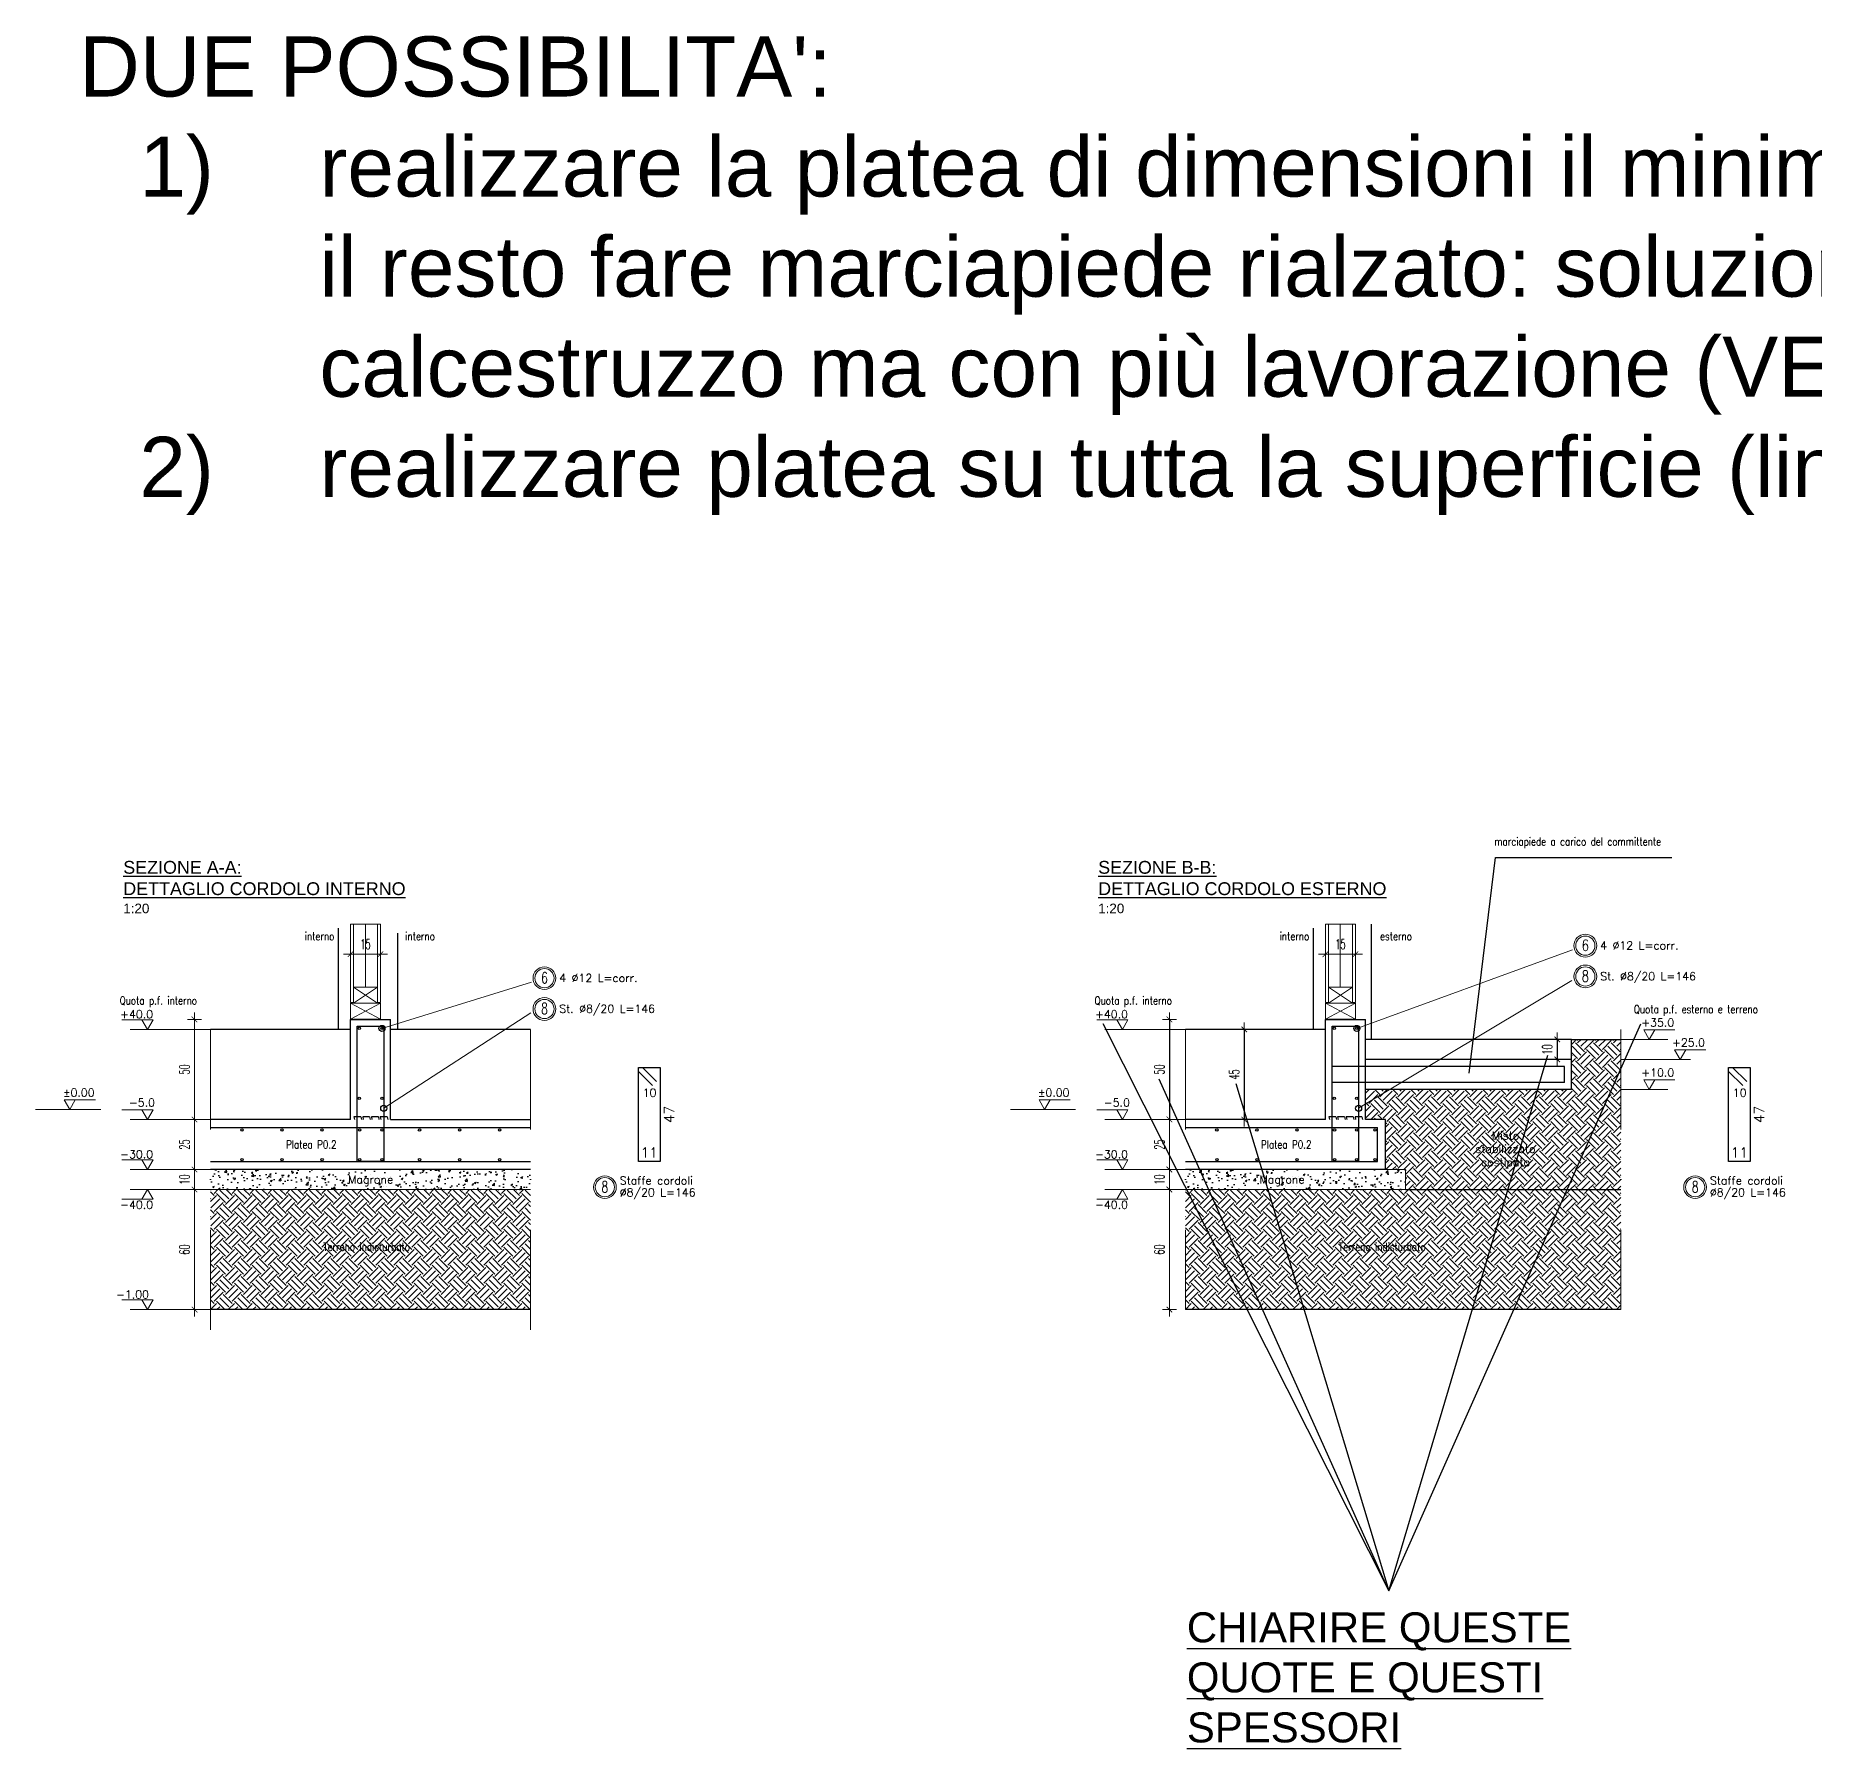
# Model space of a CAD drawing. Header units: metres. Extents: x 1942 to 4061, y -54 to 2640.
# Drawn here: x 2477 to 3366, y -54 to 802 of the extents above; entities that cross this region are included whole.
import ezdxf
from ezdxf.enums import TextEntityAlignment as Align

# ---------------------------------------------------------------- set-up
doc = ezdxf.new("R2010")
doc.units = ezdxf.units.M
doc.header["$LTSCALE"] = 10
doc.header["$PDMODE"] = 35
doc.header["$PDSIZE"] = 0.1
for name, pattern in [('AUSGEZOGEN', [0]), ('CONTINUA', [0]), ('DASHDOT', [1, 0.5, -0.25, 0, -0.25])]:
    doc.linetypes.add(name, pattern=pattern)
for name, color, linetype in [('15-', 6, 'Continuous'), ('15-SI', 4, 'Continuous'), ('Architettonici', 250, 'Continuous'), ('Armatura long', 96, 'Continuous'), ('Ferri desc', 2, 'Continuous'), ('M', 2, 'Continuous'), ('Magrone', 7, 'Continuous'), ('Muri_dettagli', 141, 'Continuous'), ('RISC-A', 1, 'CONTINUA'), ('SEMATEXT', 7, 'Continuous'), ('Testi', 3, 'Continuous')]:
    doc.layers.add(name, color=color, linetype=linetype)
for name, color, linetype, lineweight in [('Architettonico', 250, 'Continuous', 18), ('Descrizioni', 52, 'AUSGEZOGEN', 18), ('dünn', 5, 'Continuous', 18), ('EW_PIANTE_architettonici', 252, 'Continuous', 13), ('QUOTE', 6, 'AUSGEZOGEN', 18)]:
    doc.layers.add(name, color=color, linetype=linetype, lineweight=lineweight)
doc.layers.add('NOPLOT', color=7, linetype='Continuous', plot=False)
doc.styles.add('100H50', font='romans.shx', dxfattribs={"width": 0.6})
doc.styles.add('Arial', font='arial.ttf')
doc.styles.get("Standard").update_dxf_attribs({"font": 'romans.shx'})
doc.linetypes.add('ISOLAMENTO', pattern='A,0.0001,-0.1,[134,ltypeshp.shx,S=0.1,R=0,X=-0.1,Y=0],-0.2,[134,ltypeshp.shx,S=0.1,R=180,X=0.1,Y=0],-0.1', length=0.4001)
doc.dimstyles.new('1-20', dxfattribs={"dimscale": 0, "dimtxt": 5, "dimasz": 0.4, "dimexe": 0.2, "dimexo": 1, "dimgap": 2.5, "dimtad": 1, "dimdec": 0, "dimzin": 0, "dimdsep": 46, "dimtxsty": '100H50', "dimblk": 'quota1', "dimcen": 0, "dimse1": 1, "dimse2": 1, "dimclrd": 256, "dimclre": 256, "dimclrt": 256, "dimadec": 0, "dimazin": 0, "dimtfac": 1, "dimtdec": 0, "dimtix": 1, "dimtmove": 2, "dimatfit": 3, "dimldrblk": 'Q', "dimfxl": 1, "dimtolj": 1, "dimtzin": 0, "dimlwd": -1, "dimarcsym": 0})
doc.dimstyles.new('Leader 1-50', dxfattribs={"dimscale": 60, "dimtxt": 0.15, "dimasz": 0.1, "dimexe": 0.1, "dimexo": 0.55, "dimgap": 0.1, "dimtad": 1, "dimdec": 0, "dimzin": 0, "dimdsep": 46, "dimtxsty": 'Standard', "dimblk": 'F', "dimcen": 0.09, "dimse1": 1, "dimse2": 1, "dimclrd": 256, "dimclre": 256, "dimclrt": 256, "dimadec": 0, "dimazin": 0, "dimtfac": 1, "dimtdec": 0, "dimtofl": 0, "dimtmove": 2, "dimatfit": 3, "dimldrblk": 'SMALL', "dimfxl": 1, "dimtolj": 1, "dimtzin": 0, "dimlwd": -1, "dimarcsym": 0})
doc.dimstyles.new('QUOTA_STAFFE_ESTRATTE 1-20', dxfattribs={"dimtxt": 5, "dimasz": 6.25, "dimexe": 1, "dimexo": 1, "dimgap": 2, "dimtad": 1, "dimdec": 0, "dimdsep": 46, "dimtxsty": 'Standard', "dimblk": 'CONCRETE_ARROW', "dimcen": 1, "dimse1": 1, "dimse2": 1, "dimsd1": 1, "dimsd2": 1, "dimclrd": 256, "dimclre": 256, "dimclrt": 2, "dimadec": 0, "dimazin": 0, "dimtm": 1, "dimtfac": 1, "dimtdec": 0, "dimtix": 1, "dimtofl": 0, "dimtmove": 0, "dimatfit": 3, "dimldrblk": 'CONCRETE_ARROW', "dimfxl": 1, "dimtolj": 1, "dimarcsym": 0})
pattern_1 = [(45, (-118548.664, 91723.601), (9e-16, 8.98025612), [6.35, -6.35]), (45, (-118550.348, 91725.285), (9e-16, 8.98025612), [6.35, -6.35]), (45, (-118552.0315, 91726.969), (9e-16, 8.98025612), [6.35, -6.35]), (135, (-118552.0315, 91728.0914), (-8.98025612, 9e-16), [6.35, -6.35]), (135, (-118550.348, 91729.775), (-8.98025612, 9e-16), [6.35, -6.35]), (135, (-118548.664, 91731.459), (-8.98025612, 9e-16), [6.35, -6.35])]

# ---------------------------------------------------------------- blocks, each defined once
blk = doc.blocks.new('quota1')
at = {"layer": 'QUOTE'}
for p, q in [((8.8, 0), (-8.8, 0)), ((0, -8.8), (0, 8.8))]:
    blk.add_line(p, q, dxfattribs=at)
at = {"layer": 'QUOTE', "const_width": 1}
blk.add_lwpolyline([(-3.5, -3.5), (3.5, 3.5)], dxfattribs=at)
blk = doc.blocks.new('*D51')
at = {"layer": 'Defpoints', "color": 0, "transparency": 16777216}
for p in [(2612.86, 260.7, -77067.68), (2556, 235.7), (2565.49, 235.7, -77067.68)]:
    blk.add_point(p, dxfattribs=at)
at = {"layer": 'QUOTE', "transparency": 16777216}
blk.add_line((2556, 260.3), (2556, 236.1), dxfattribs=at)
at = {"layer": 'QUOTE', "transparency": 16777216, "xscale": 0.4, "yscale": 0.4, "zscale": 0.4}
for p, rotation in [((2556, 260.7), 90), ((2556, 235.7), 270)]:
    blk.add_blockref('quota1', p, dxfattribs=dict(at, rotation=rotation))
at = {"layer": 'QUOTE', "transparency": 16777216, "insert": (2551, 248.2), "char_height": 5, "attachment_point": 5, "rotation": 90, "style": '100H50'}
blk.add_mtext('\\A1;25', dxfattribs=at)
blk = doc.blocks.new('Q')
at = {"layer": '15-'}
for p, q in [((-4.4, 0), (4.4, 0)), ((0, 4.4), (0, -4.4))]:
    blk.add_line(p, q, dxfattribs=at)
at = {"layer": '15-SI'}
blk.add_line((-3.7, -3.7), (3.7, 3.7), dxfattribs=at)
blk = doc.blocks.new('*D64')
at = {"layer": 'Defpoints', "color": 0, "transparency": 16777216}
for p in [(2563.96, 235.7), (2556, 225.7), (2563.96, 225.7)]:
    blk.add_point(p, dxfattribs=at)
at = {"layer": 'QUOTE', "transparency": 16777216}
blk.add_line((2556, 235.3), (2556, 226.1), dxfattribs=at)
at = {"layer": 'QUOTE', "transparency": 16777216, "xscale": 0.4, "yscale": 0.4, "zscale": 0.4}
for p, rotation in [((2556, 235.7), 90), ((2556, 225.7), 270)]:
    blk.add_blockref('quota1', p, dxfattribs=dict(at, rotation=rotation))
at = {"layer": 'QUOTE', "transparency": 16777216, "insert": (2551, 230.7), "char_height": 5, "attachment_point": 5, "rotation": 90, "style": '100H50'}
blk.add_mtext('\\A1;10', dxfattribs=at)
blk = doc.blocks.new('*D52')
at = {"layer": 'Defpoints', "color": 0, "transparency": 16777216}
for p in [(2640.01, 310.7), (2556, 260.7), (2560.16, 260.7)]:
    blk.add_point(p, dxfattribs=at)
at = {"layer": 'QUOTE', "transparency": 16777216}
blk.add_line((2556, 310.3), (2556, 261.1), dxfattribs=at)
at = {"layer": 'QUOTE', "transparency": 16777216, "xscale": 0.4, "yscale": 0.4, "zscale": 0.4}
for p, rotation in [((2556, 310.7), 90), ((2556, 260.7), 270)]:
    blk.add_blockref('quota1', p, dxfattribs=dict(at, rotation=rotation))
at = {"layer": 'QUOTE', "transparency": 16777216, "insert": (2551, 285.7), "char_height": 5, "attachment_point": 5, "rotation": 90, "style": '100H50'}
blk.add_mtext('\\A1;50', dxfattribs=at)
blk = doc.blocks.new('*D53')
at = {"layer": 'Defpoints', "color": 0, "transparency": 16777216}
for p in [(2563.96, 225.7), (2556, 165.7), (2563.96, 165.7)]:
    blk.add_point(p, dxfattribs=at)
at = {"layer": 'QUOTE', "transparency": 16777216}
blk.add_line((2556, 225.3), (2556, 166.1), dxfattribs=at)
at = {"layer": 'QUOTE', "transparency": 16777216, "xscale": 0.4, "yscale": 0.4, "zscale": 0.4}
for p, rotation in [((2556, 225.7), 90), ((2556, 165.7), 270)]:
    blk.add_blockref('quota1', p, dxfattribs=dict(at, rotation=rotation))
at = {"layer": 'QUOTE', "transparency": 16777216, "insert": (2551, 195.7), "char_height": 5, "attachment_point": 5, "rotation": 90, "style": '100H50'}
blk.add_mtext('\\A1;60', dxfattribs=at)
blk = doc.blocks.new('Descrizioneferro1')
at = {"layer": 'Descrizioni', "color": 8, "linetype": 'ByBlock', "lineweight": -2, "transparency": 16777216}
blk.add_circle((0, 0), 14.2, dxfattribs=at)
at = {"layer": 'Descrizioni', "color": 3, "linetype": 'ByBlock', "lineweight": -2, "transparency": 16777216}
blk.add_circle((0, 0), 12, dxfattribs=at)
at = {"color": 3, "linetype": 'ByBlock', "lineweight": -2, "transparency": 16777216, "width": 0.7}
blk.add_attdef('888', text='', height=14, dxfattribs=at).set_placement((0, -6.5), align=Align.CENTER)
blk = doc.blocks.new('_Small')
at = {"color": 0, "linetype": 'ByBlock', "lineweight": -2}
blk.add_circle((0, 0), 0.25, dxfattribs=at)
blk = doc.blocks.new('F')
blk.add_hatch(color=256).paths.add_polyline_path([(-8.64, 1.44), (-8.64, -1.44), (0, 0)])
for p, q in [((0, 12), (0, -12)), ((-8.64, 1.44), (0, 0)), ((-8.64, 1.44), (-8.64, -1.44)), ((0, 0), (-8.64, -1.44))]:
    blk.add_line(p, q)
blk = doc.blocks.new('*D54')
at = {"layer": 'Defpoints', "color": 0, "transparency": 16777216}
for p in [(2777.85, 239.7), (2788.65, 239.7), (2788.65, 239.7)]:
    blk.add_point(p, dxfattribs=at)
at = {"layer": 'M', "color": 2, "transparency": 16777216, "insert": (2783.25, 244.2), "char_height": 5, "attachment_point": 5}
blk.add_mtext('\\A1;11', dxfattribs=at)
blk = doc.blocks.new('CONCRETE_ARROW')
at = {"color": 0, "linetype": 'ByBlock'}
for p, q in [((-1, 0), (0, 0)), ((0, 1), (0, -1))]:
    blk.add_line(p, q, dxfattribs=at)
at = {"color": 0, "linetype": 'ByBlock', "const_width": 0.15}
blk.add_lwpolyline([(1, 1), (-1, -1)], dxfattribs=at)
blk = doc.blocks.new('*D55')
at = {"layer": 'Defpoints', "color": 0, "transparency": 16777216}
for p in [(2788.65, 286.7), (2788.65, 286.7), (2788.65, 239.7)]:
    blk.add_point(p, dxfattribs=at)
at = {"layer": 'M', "color": 2, "transparency": 16777216, "insert": (2793.15, 263.2), "char_height": 5, "attachment_point": 5, "rotation": 90}
blk.add_mtext('\\A1;47', dxfattribs=at)
blk = doc.blocks.new('*D56')
at = {"layer": 'Defpoints', "color": 0, "transparency": 16777216}
for p in [(2633.96, 350.25), (2648.96, 349.37), (2648.96, 343.31)]:
    blk.add_point(p, dxfattribs=at)
at = {"layer": 'QUOTE', "transparency": 16777216}
blk.add_line((2634.36, 343.31), (2648.56, 343.31), dxfattribs=at)
at = {"layer": 'QUOTE', "transparency": 16777216, "xscale": 0.4, "yscale": 0.4, "zscale": 0.4, "rotation": 180}
blk.add_blockref('quota1', (2633.96, 343.31), dxfattribs=at)
at = {"layer": 'QUOTE', "transparency": 16777216, "xscale": 0.4, "yscale": 0.4, "zscale": 0.4}
blk.add_blockref('quota1', (2648.96, 343.31), dxfattribs=at)
at = {"layer": 'QUOTE', "transparency": 16777216, "insert": (2641.46, 348.31), "char_height": 5, "attachment_point": 5, "style": '100H50'}
blk.add_mtext('\\A1;15', dxfattribs=at)
blk = doc.blocks.new('*D57')
at = {"layer": 'Defpoints', "color": 0, "transparency": 16777216}
for p in [(3100.05, 260.7, -77067.68), (3043.18, 235.7), (3052.67, 235.7, -77067.68)]:
    blk.add_point(p, dxfattribs=at)
at = {"layer": 'QUOTE', "transparency": 16777216}
blk.add_line((3043.18, 260.3), (3043.18, 236.1), dxfattribs=at)
at = {"layer": 'QUOTE', "transparency": 16777216, "xscale": 0.4, "yscale": 0.4, "zscale": 0.4}
for p, rotation in [((3043.18, 260.7), 90), ((3043.18, 235.7), 270)]:
    blk.add_blockref('quota1', p, dxfattribs=dict(at, rotation=rotation))
at = {"layer": 'QUOTE', "transparency": 16777216, "insert": (3038.18, 248.2), "char_height": 5, "attachment_point": 5, "rotation": 90, "style": '100H50'}
blk.add_mtext('\\A1;25', dxfattribs=at)
blk = doc.blocks.new('*D65')
at = {"layer": 'Defpoints', "color": 0, "transparency": 16777216}
for p in [(3051.15, 235.7), (3043.18, 225.7), (3051.15, 225.7)]:
    blk.add_point(p, dxfattribs=at)
at = {"layer": 'QUOTE', "transparency": 16777216}
blk.add_line((3043.18, 235.3), (3043.18, 226.1), dxfattribs=at)
at = {"layer": 'QUOTE', "transparency": 16777216, "xscale": 0.4, "yscale": 0.4, "zscale": 0.4}
for p, rotation in [((3043.18, 235.7), 90), ((3043.18, 225.7), 270)]:
    blk.add_blockref('quota1', p, dxfattribs=dict(at, rotation=rotation))
at = {"layer": 'QUOTE', "transparency": 16777216, "insert": (3038.18, 230.7), "char_height": 5, "attachment_point": 5, "rotation": 90, "style": '100H50'}
blk.add_mtext('\\A1;10', dxfattribs=at)
blk = doc.blocks.new('*D58')
at = {"layer": 'Defpoints', "color": 0, "transparency": 16777216}
for p in [(3127.2, 310.7), (3043.18, 260.7), (3047.35, 260.7)]:
    blk.add_point(p, dxfattribs=at)
at = {"layer": 'RISC-A', "color": 1, "transparency": 16777216}
blk.add_line((3043.18, 310.3), (3043.18, 261.1), dxfattribs=at)
at = {"layer": 'RISC-A', "color": 1, "transparency": 16777216, "xscale": 0.4, "yscale": 0.4, "zscale": 0.4}
for p, rotation in [((3043.18, 310.7), 90), ((3043.18, 260.7), 270)]:
    blk.add_blockref('quota1', p, dxfattribs=dict(at, rotation=rotation))
at = {"layer": 'RISC-A', "color": 1, "transparency": 16777216, "insert": (3038.18, 285.7), "char_height": 5, "attachment_point": 5, "rotation": 90, "style": '100H50'}
blk.add_mtext('\\A1;50', dxfattribs=at)
blk = doc.blocks.new('*D59')
at = {"layer": 'Defpoints', "color": 0, "transparency": 16777216}
for p in [(3051.15, 225.7), (3043.18, 165.7), (3051.15, 165.7)]:
    blk.add_point(p, dxfattribs=at)
at = {"layer": 'QUOTE', "transparency": 16777216}
blk.add_line((3043.18, 225.3), (3043.18, 166.1), dxfattribs=at)
at = {"layer": 'QUOTE', "transparency": 16777216, "xscale": 0.4, "yscale": 0.4, "zscale": 0.4}
for p, rotation in [((3043.18, 225.7), 90), ((3043.18, 165.7), 270)]:
    blk.add_blockref('quota1', p, dxfattribs=dict(at, rotation=rotation))
at = {"layer": 'QUOTE', "transparency": 16777216, "insert": (3038.18, 195.7), "char_height": 5, "attachment_point": 5, "rotation": 90, "style": '100H50'}
blk.add_mtext('\\A1;60', dxfattribs=at)
blk = doc.blocks.new('*D60')
at = {"layer": 'Defpoints', "color": 0, "transparency": 16777216}
for p in [(3322.66, 239.7), (3333.46, 239.7), (3333.46, 239.7)]:
    blk.add_point(p, dxfattribs=at)
at = {"layer": 'M', "color": 2, "transparency": 16777216, "insert": (3328.06, 244.2), "char_height": 5, "attachment_point": 5}
blk.add_mtext('\\A1;11', dxfattribs=at)
blk = doc.blocks.new('*D61')
at = {"layer": 'Defpoints', "color": 0, "transparency": 16777216}
for p in [(3333.46, 286.7), (3333.46, 286.7), (3333.46, 239.7)]:
    blk.add_point(p, dxfattribs=at)
at = {"layer": 'M', "color": 2, "transparency": 16777216, "insert": (3337.96, 263.2), "char_height": 5, "attachment_point": 5, "rotation": 90}
blk.add_mtext('\\A1;47', dxfattribs=at)
blk = doc.blocks.new('*D62')
at = {"layer": 'Defpoints', "color": 0, "transparency": 16777216}
for p in [(3121.15, 350.25), (3136.15, 349.37), (3136.15, 343.31)]:
    blk.add_point(p, dxfattribs=at)
at = {"layer": 'QUOTE', "transparency": 16777216}
blk.add_line((3121.55, 343.31), (3135.75, 343.31), dxfattribs=at)
at = {"layer": 'QUOTE', "transparency": 16777216, "xscale": 0.4, "yscale": 0.4, "zscale": 0.4, "rotation": 180}
blk.add_blockref('quota1', (3121.15, 343.31), dxfattribs=at)
at = {"layer": 'QUOTE', "transparency": 16777216, "xscale": 0.4, "yscale": 0.4, "zscale": 0.4}
blk.add_blockref('quota1', (3136.15, 343.31), dxfattribs=at)
at = {"layer": 'QUOTE', "transparency": 16777216, "insert": (3128.65, 348.31), "char_height": 5, "attachment_point": 5, "style": '100H50'}
blk.add_mtext('\\A1;15', dxfattribs=at)
blk = doc.blocks.new('*D49')
at = {"layer": 'Defpoints', "color": 0, "transparency": 16777216}
for p in [(3103.03, 305.7), (3080.57, 260.7), (3084.74, 260.7)]:
    blk.add_point(p, dxfattribs=at)
at = {"layer": 'RISC-A', "color": 1, "transparency": 16777216}
blk.add_line((3080.57, 305.3), (3080.57, 261.1), dxfattribs=at)
at = {"layer": 'RISC-A', "color": 1, "transparency": 16777216, "xscale": 0.4, "yscale": 0.4, "zscale": 0.4}
for p, rotation in [((3080.57, 305.7), 90), ((3080.57, 260.7), 270)]:
    blk.add_blockref('quota1', p, dxfattribs=dict(at, rotation=rotation))
at = {"layer": 'RISC-A', "color": 1, "transparency": 16777216, "insert": (3075.57, 283.2), "char_height": 5, "attachment_point": 5, "rotation": 90, "style": '100H50'}
blk.add_mtext('\\A1;45', dxfattribs=at)
blk = doc.blocks.new('*D50')
at = {"layer": 'Defpoints', "color": 0, "transparency": 16777216}
for p in [(3244.15, 300.7), (3237.01, 290.7), (3244.15, 290.7)]:
    blk.add_point(p, dxfattribs=at)
at = {"layer": 'RISC-A', "color": 1, "transparency": 16777216}
blk.add_line((3237.01, 300.3), (3237.01, 291.1), dxfattribs=at)
at = {"layer": 'RISC-A', "color": 1, "transparency": 16777216, "xscale": 0.4, "yscale": 0.4, "zscale": 0.4}
for p, rotation in [((3237.01, 300.7), 90), ((3237.01, 290.7), 270)]:
    blk.add_blockref('quota1', p, dxfattribs=dict(at, rotation=rotation))
at = {"layer": 'RISC-A', "color": 1, "transparency": 16777216, "insert": (3232.01, 295.7), "char_height": 5, "attachment_point": 5, "rotation": 90, "style": '100H50'}
blk.add_mtext('\\A1;10', dxfattribs=at)

msp = doc.modelspace()

# ---------------------------------------------------------------- hatches: boundary and pattern name
at = {"layer": 'Architettonico', "transparency": 33554687}
h = msp.add_hatch(dxfattribs=at)
h.set_pattern_fill('EARTH', color=256, angle=45, style=0)
h.set_pattern_definition(pattern_1)
h.paths.add_polyline_path([(3268.78, 300.7), (3244.15, 300.7), (3244.15, 290.7), (3244.15, 275.7), (3141.15, 275.7), (3141.15, 260.7), (3151.15, 260.7), (3151.15, 235.7), (3161.15, 235.7), (3161.15, 225.7), (3268.78, 225.7)])
h = msp.add_hatch(dxfattribs=at)
h.set_pattern_fill('EARTH', color=256, angle=45, style=0)
h.set_pattern_definition([(45, (-119035.848, 91723.601), (9e-16, 8.98025612), [6.35, -6.35]), (45, (-119037.532, 91725.285), (9e-16, 8.98025612), [6.35, -6.35]), (45, (-119039.2156, 91726.969), (9e-16, 8.98025612), [6.35, -6.35]), (135, (-119039.2156, 91728.0914), (-8.98025612, 9e-16), [6.35, -6.35]), (135, (-119037.532, 91729.775), (-8.98025612, 9e-16), [6.35, -6.35]), (135, (-119035.848, 91731.459), (-8.98025612, 9e-16), [6.35, -6.35])])
h.paths.add_polyline_path([(2723.96, 225.7), (2673.96, 225.7), (2563.96, 225.7), (2563.96, 165.7), (2723.96, 165.7)])
h = msp.add_hatch(dxfattribs=at)
h.set_pattern_fill('EARTH', color=256, angle=45, style=0)
h.set_pattern_definition(pattern_1)
h.paths.add_polyline_path([(3268.78, 225.7), (3161.15, 225.7), (3051.15, 225.7), (3051.15, 165.7), (3268.78, 165.7)])
at = {"layer": 'Magrone', "transparency": 33554687}
h = msp.add_hatch(dxfattribs=at)
h.set_pattern_fill('AR-CONC', color=256, scale=0.05, style=0)
h.set_pattern_definition([(50, (-31170.234, 32510.847), (9.1092334, -0.7969543), [0.9525, -10.4775]), (355, (-31170.234, 32510.847), (-1.7621413, 9.5528321), [0.762, -8.382]), (100.451, (-31169.475, 32510.78), (7.3471251, 8.7558344), [0.8095, -8.9045]), (46.1842, (-31170.234, 32513.387), (13.553952, -2.1021164), [1.42875, -15.71625]), (96.6356, (-31169.104, 32513.211), (11.8702117, 12.3712778), [1.21425, -13.35675]), (351.184, (-31170.234, 32513.387), (11.8702303, 12.371256), [1.143, -12.573]), (21, (-31168.964, 32512.752), (7.580744, -5.1132759), [0.9525, -10.4775]), (326, (-31168.964, 32512.752), (3.0901014, 9.2093983), [0.762, -8.382]), (71.4514, (-31168.332, 32512.3255), (10.6708245, 4.0961429), [0.8095, -8.9045]), (37.5, (-31170.234, 32510.8467), (0.15443016, 4.22775194), [0, -8.2804, 0, -8.509, 0, -8.41375]), (7.5, (-31170.234, 32510.8467), (3.34098313, 5.00902874), [0, -4.8514, 0, -8.0899, 0, -3.20675]), (327.5, (-31173.066, 32510.8467), (6.77952976, -0.2864372), [0, -3.175, 0, -9.906, 0, -13.1445]), (317.5, (-31174.336, 32510.8467), (7.4064591, 1.27132455), [0, -4.1275, 0, -6.5786, 0, -9.3345])])
h.paths.add_polyline_path([(2723.96, 225.7), (2723.96, 235.7), (2662.86, 235.7), (2563.96, 235.7), (2563.96, 225.7)])
h = msp.add_hatch(dxfattribs=at)
h.set_pattern_fill('AR-CONC', color=256, scale=0.05, style=0)
h.set_pattern_definition([(50, (-30683.05, 32510.847), (9.1092334, -0.7969543), [0.9525, -10.4775]), (355, (-30683.05, 32510.847), (-1.7621413, 9.5528321), [0.762, -8.382]), (100.451, (-30682.291, 32510.78), (7.3471251, 8.7558344), [0.8095, -8.9045]), (46.1842, (-30683.05, 32513.387), (13.553952, -2.1021164), [1.42875, -15.71625]), (96.6356, (-30681.92, 32513.211), (11.8702117, 12.3712778), [1.21425, -13.35675]), (351.184, (-30683.05, 32513.387), (11.8702303, 12.371256), [1.143, -12.573]), (21, (-30681.78, 32512.752), (7.580744, -5.1132759), [0.9525, -10.4775]), (326, (-30681.78, 32512.752), (3.0901014, 9.2093983), [0.762, -8.382]), (71.4514, (-30681.148, 32512.3255), (10.6708245, 4.0961429), [0.8095, -8.9045]), (37.5, (-30683.05, 32510.8467), (0.15443016, 4.22775194), [0, -8.2804, 0, -8.509, 0, -8.41375]), (7.5, (-30683.05, 32510.8467), (3.34098313, 5.00902874), [0, -4.8514, 0, -8.0899, 0, -3.20675]), (327.5, (-30685.882, 32510.8467), (6.77952976, -0.2864372), [0, -3.175, 0, -9.906, 0, -13.1445]), (317.5, (-30687.152, 32510.8467), (7.4064591, 1.27132455), [0, -4.1275, 0, -6.5786, 0, -9.3345])])
h.paths.add_polyline_path([(3161.15, 225.7), (3161.15, 235.7), (3051.15, 235.7), (3051.15, 225.7)])

# ---------------------------------------------------------------- linework, layer by layer
at = {"ltscale": 2, "transparency": 33554687}
msp.add_line((3161.15, 225.7), (3268.78, 225.7), dxfattribs=at)
at = {"layer": 'Architettonici', "lineweight": -3, "ltscale": 10, "transparency": 33554687}
for p, q in [((2627.81, 356.23), (2627.81, 305.7)), ((3115, 356.23), (3115, 305.7)), ((3144.15, 300.7), (3144.15, 358.25)), ((2657.66, 305.7), (2657.66, 353.83)), ((2633.96, 305.7), (2563.96, 305.7)), ((2723.96, 305.7), (2653.96, 305.7)), ((3121.15, 305.7), (3051.15, 305.7)), ((3244.15, 300.7), (3141.15, 300.7)), ((3244.15, 290.7), (3244.15, 300.7)), ((3244.15, 300.7), (3268.78, 300.7))]:
    msp.add_line(p, q, dxfattribs=at)
at = {"layer": 'Armatura long', "linetype": 'Continuous', "transparency": 33554687}
for p, q in [((2784.92, 277.63), (2777.85, 284.7)), ((2779.85, 286.7), (2786.92, 279.63)), ((3329.73, 277.63), (3322.66, 284.7)), ((3324.66, 286.7), (3331.73, 279.63))]:
    msp.add_line(p, q, dxfattribs=at)
at = {"layer": 'Armatura long', "transparency": 33554687}
for p, q in [((3240.65, 287.2), (3124.55, 287.2)), ((3240.65, 279.2), (3240.65, 287.2)), ((3240.65, 279.2), (3124.55, 279.2)), ((2563.96, 256.7), (2723.96, 256.7)), ((3051.15, 256.7), (3147.15, 256.7)), ((3147.15, 239.7), (3147.15, 256.7)), ((2563.96, 239.7), (2723.96, 239.7)), ((3051.15, 239.7), (3147.15, 239.7))]:
    msp.add_line(p, q, dxfattribs=at)
for points in [[(2650.56, 307.3), (2650.56, 239.7), (2637.36, 239.7), (2637.36, 307.3), (2650.56, 307.3)], [(3137.75, 307.3), (3137.75, 239.7), (3124.55, 239.7), (3124.55, 307.3), (3137.75, 307.3)], [(2788.65, 286.7), (2788.65, 239.7), (2777.85, 239.7), (2777.85, 286.7), (2788.65, 286.7)], [(3333.46, 286.7), (3333.46, 239.7), (3322.66, 239.7), (3322.66, 286.7), (3333.46, 286.7)]]:
    msp.add_lwpolyline(points, close=True, dxfattribs=at)
for centre in [(2638.35, 306.21, 77067.68), (2649.65, 306.21, 77067.68), (3125.54, 306.21, 77067.68), (3136.83, 306.21, 77067.68), (2638.35, 271.33, 77067.68), (2649.65, 271.33, 77067.68), (3125.54, 271.33, 77067.68), (3136.83, 271.33, 77067.68), (2579.7, 255.5), (2599.7, 255.5), (2619.7, 255.5), (2638.5, 255.5), (2649.65, 255.5), (2668.45, 255.5), (2688.45, 255.5), (2708.45, 255.5), (3066.89, 255.5), (3086.89, 255.5), (3106.89, 255.5), (3125.69, 255.5), (3136.83, 255.5), (3145.95, 255.5), (2579.78, 240.61, 77067.68), (2599.78, 240.61, 77067.68), (2619.78, 240.61, 77067.68), (2638.58, 240.61, 77067.68), (2649.65, 240.61, 77067.68), (2668.45, 240.61, 77067.68), (2688.45, 240.61, 77067.68), (2708.45, 240.61, 77067.68), (3066.96, 240.61, 77067.68), (3086.96, 240.61, 77067.68), (3106.96, 240.61, 77067.68), (3125.76, 240.61, 77067.68), (3136.83, 240.61, 77067.68), (3145.95, 240.61, 77067.68)]:
    msp.add_circle(centre, 0.6, dxfattribs=at)
at = {"layer": 'dünn', "linetype": 'Continuous', "transparency": 33554687}
for p, q in [((2519.68, 310.54), (2535.28, 310.54)), ((2529.69, 310.54), (2532.48, 305.7)), ((2535.28, 310.54), (2532.48, 305.7)), ((3006.86, 310.54), (3022.46, 310.54)), ((3016.87, 310.54), (3019.67, 305.7)), ((3022.46, 310.54), (3019.67, 305.7)), ((3280.22, 305.54), (3283.01, 300.7)), ((3295.82, 305.54), (3280.22, 305.54)), ((3285.81, 305.54), (3283.01, 300.7)), ((3295.6, 295.54), (3298.39, 290.7)), ((3311.2, 295.54), (3295.6, 295.54)), ((3301.19, 295.54), (3298.39, 290.7)), ((3280.22, 280.54), (3283.01, 275.7)), ((3295.82, 280.54), (3280.22, 280.54)), ((3285.81, 280.54), (3283.01, 275.7)), ((2490.84, 270.54), (2493.64, 265.7)), ((2506.44, 270.54), (2490.84, 270.54)), ((2496.43, 270.54), (2493.64, 265.7)), ((2978.03, 270.54), (2980.82, 265.7)), ((2993.63, 270.54), (2978.03, 270.54)), ((2983.62, 270.54), (2980.82, 265.7)), ((2535.28, 265.54), (2519.68, 265.54)), ((2529.69, 265.54), (2532.48, 260.7)), ((2535.28, 265.54), (2532.48, 260.7)), ((3022.46, 265.54), (3006.86, 265.54)), ((3016.87, 265.54), (3019.67, 260.7)), ((3022.46, 265.54), (3019.67, 260.7)), ((2519.68, 240.54), (2535.28, 240.54)), ((2529.69, 240.54), (2532.48, 235.7)), ((2535.28, 240.54), (2532.48, 235.7)), ((3006.86, 240.54), (3022.46, 240.54)), ((3016.87, 240.54), (3019.67, 235.7)), ((3022.46, 240.54), (3019.67, 235.7)), ((2529.69, 220.87), (2532.48, 225.7)), ((2535.28, 220.87), (2532.48, 225.7)), ((3016.87, 220.87), (3019.67, 225.7)), ((3022.46, 220.87), (3019.67, 225.7)), ((2519.68, 220.87), (2535.28, 220.87)), ((3006.86, 220.87), (3022.46, 220.87)), ((2519.68, 170.54), (2535.28, 170.54)), ((2529.69, 170.54), (2532.48, 165.7)), ((2535.28, 170.54), (2532.48, 165.7))]:
    msp.add_line(p, q, dxfattribs=at)
at = {"layer": 'EW_PIANTE_architettonici', "linetype": 'CONTINUA', "ltscale": 20, "transparency": 33554687}
for p, q in [((2633.96, 358.25), (2648.96, 358.25)), ((3121.15, 358.25), (3136.15, 358.25))]:
    msp.add_line(p, q, dxfattribs=at)
at = {"layer": 'EW_PIANTE_architettonici', "linetype": 'ISOLAMENTO', "ltscale": 15, "transparency": 33554687}
for p, q in [((2641.42, 326.93, 34.98), (2641.42, 358.25, 34.98)), ((3128.6, 326.93, 34.98), (3128.6, 358.25, 34.98))]:
    msp.add_line(p, q, dxfattribs=at)
at = {"layer": 'EW_PIANTE_architettonici', "ltscale": 35.000001, "transparency": 33554687}
for p, q in [((2635.46, 326.9), (2647.46, 318.9)), ((2635.46, 318.9), (2647.46, 326.9)), ((3122.65, 326.9), (3134.65, 318.9)), ((3122.65, 318.9), (3134.65, 326.9)), ((2648.96, 318.9), (2633.96, 310.9)), ((2633.96, 318.9), (2648.96, 310.9)), ((3136.15, 318.9), (3121.15, 310.9)), ((3121.15, 318.9), (3136.15, 310.9))]:
    msp.add_line(p, q, dxfattribs=at)
at = {"layer": 'EW_PIANTE_architettonici', "linetype": 'Continuous', "transparency": 33554687}
for points in [[(2633.96, 358.25), (2633.96, 319.1), (2635.46, 319.1), (2635.46, 358.25)], [(2647.46, 358.25), (2647.46, 319.1), (2648.96, 319.1), (2648.96, 358.25)], [(3121.15, 358.25), (3121.15, 319.1), (3122.65, 319.1), (3122.65, 358.25)], [(3134.65, 358.25), (3134.65, 319.1), (3136.15, 319.1), (3136.15, 358.25)]]:
    msp.add_lwpolyline(points, dxfattribs=at).dxf.unprotected_set("ltscale", 0)
for points in [[(2635.46, 318.9), (2647.46, 318.9), (2647.46, 326.9), (2635.46, 326.9)], [(3122.65, 318.9), (3134.65, 318.9), (3134.65, 326.9), (3122.65, 326.9)], [(2633.96, 318.9), (2633.96, 310.9), (2648.96, 310.9), (2648.96, 318.9)], [(3121.15, 318.9), (3121.15, 310.9), (3136.15, 310.9), (3136.15, 318.9)]]:
    msp.add_lwpolyline(points, close=True, dxfattribs=at).dxf.unprotected_set("ltscale", 0)
at = {"layer": 'Ferri desc'}
for p, q in [((3193.03, 283.82), (3206.15, 391.61)), ((3206.15, 391.61), (3294.22, 391.61))]:
    msp.add_line(p, q, dxfattribs=at)
at = {"layer": 'Magrone', "linetype": 'Continuous', "lineweight": 0, "ltscale": 2, "transparency": 33554687}
for points in [[(3051.15, 225.7), (3161.15, 225.7), (3161.15, 235.7), (3051.15, 235.7)], [(2563.96, 225.7), (2723.96, 225.7)]]:
    msp.add_lwpolyline(points, dxfattribs=at)
at = {"layer": 'Muri_dettagli', "transparency": 33554687}
for p, q in [((2633.96, 310.7), (2653.96, 310.7)), ((2633.96, 260.7), (2633.96, 310.7)), ((2653.96, 260.7), (2653.96, 310.7)), ((3121.15, 310.7), (3141.15, 310.7)), ((3121.15, 260.7), (3121.15, 310.7)), ((3141.15, 260.7), (3141.15, 310.7)), ((3244.15, 290.7), (3141.15, 290.7)), ((3244.15, 275.7), (3244.15, 290.7)), ((3244.15, 275.7), (3141.15, 275.7)), ((2633.96, 260.7), (2563.96, 260.7)), ((2635.68, 261.97), (2635.95, 260.7)), ((2639.17, 261.97), (2635.68, 261.97)), ((2639.17, 261.97), (2639.45, 260.7)), ((2640.04, 261.97), (2640.31, 260.7)), ((2643.53, 261.97), (2640.04, 261.97)), ((2643.53, 261.97), (2643.81, 260.7)), ((2644.39, 261.97), (2644.67, 260.7)), ((2647.89, 261.97), (2644.39, 261.97)), ((2647.89, 261.97), (2648.17, 260.7)), ((2648.75, 261.97), (2649.03, 260.7)), ((2652.25, 261.97), (2648.75, 261.97)), ((2652.25, 261.97), (2652.53, 260.7)), ((2653.96, 260.7), (2723.96, 260.7)), ((3121.15, 260.7), (3051.15, 260.7)), ((3122.86, 261.97), (3123.14, 260.7)), ((3126.36, 261.97), (3122.86, 261.97)), ((3126.36, 261.97), (3126.63, 260.7)), ((3127.22, 261.97), (3127.5, 260.7)), ((3130.72, 261.97), (3127.22, 261.97)), ((3130.72, 261.97), (3130.99, 260.7)), ((3131.58, 261.97), (3131.85, 260.7)), ((3135.07, 261.97), (3131.58, 261.97)), ((3135.07, 261.97), (3135.35, 260.7)), ((3135.94, 261.97), (3136.21, 260.7)), ((3139.43, 261.97), (3135.94, 261.97)), ((3139.43, 261.97), (3139.71, 260.7)), ((3151.15, 260.7), (3141.15, 260.7)), ((3151.15, 235.7), (3151.15, 260.7)), ((2723.96, 235.7), (2563.96, 235.7)), ((3151.15, 235.7), (3051.15, 235.7))]:
    msp.add_line(p, q, dxfattribs=at)
at = {"layer": 'NOPLOT', "transparency": 33554687}
for p, q in [((2723.96, 165.7), (2563.96, 165.7)), ((3268.78, 165.7), (3051.15, 165.7))]:
    msp.add_line(p, q, dxfattribs=at)
at = {"layer": 'QUOTE', "color": 8, "linetype": 'DASHDOT', "ltscale": 10, "transparency": 33554687}
for p, q in [((2563.96, 305.7), (2523.79, 305.7)), ((2563.96, 305.7), (2563.96, 135.33)), ((2723.96, 305.7), (2723.96, 135.33)), ((3051.15, 305.7), (3010.97, 305.7)), ((3051.15, 305.7), (3051.15, 165.7)), ((3268.78, 305.7), (3268.78, 165.7)), ((3292.26, 300.7), (3268.78, 300.7)), ((3303.59, 290.7), (3268.78, 290.7)), ((3292.26, 275.7), (3268.78, 275.7)), ((2509.11, 265.7), (2476.58, 265.7)), ((2563.96, 260.7), (2523.79, 260.7)), ((2996.3, 265.7), (2963.76, 265.7)), ((3051.15, 260.7), (3010.97, 260.7)), ((2563.96, 235.7), (2523.79, 235.7)), ((3051.15, 235.7), (3010.97, 235.7)), ((2563.96, 225.7), (2523.79, 225.7)), ((3051.15, 225.7), (3010.97, 225.7)), ((2563.96, 165.7), (2523.79, 165.7))]:
    msp.add_line(p, q, dxfattribs=at)
at = {"layer": 'Testi', "color": 1, "transparency": 33554687}
for p, q in [((3010, 308.59), (3152.79, 25.15)), ((3152.79, 25.15), (3278.76, 308.47)), ((3152.79, 25.15), (3232.22, 292.84)), ((3152.79, 25.15), (3038.15, 280.79)), ((3076.41, 278.7), (3152.79, 25.15))]:
    msp.add_line(p, q, dxfattribs=at)

# ---------------------------------------------------------------- block references
at = {"layer": 'Descrizioni', "linetype": 'CONTINUA', "ltscale": 20, "transparency": 33554687}
ref = msp.add_blockref('Descrizioneferro1', (3251.05, 347.56), dxfattribs=dict(at, xscale=0.4000000000014552, yscale=0.4000000000014552))
ref.add_attrib('888', '6', dxfattribs={"layer": '0', "color": 3, "linetype": 'ByBlock', "lineweight": -2, "height": 5.6, "width": 0.7}).set_placement((3251.04, 344.95), align=Align.CENTER)
ref = msp.add_blockref('Descrizioneferro1', (3251.05, 332.17), dxfattribs=dict(at, xscale=0.4000000000014552, yscale=0.4000000000014552))
ref.add_attrib('888', '8', dxfattribs={"layer": '0', "color": 3, "linetype": 'ByBlock', "lineweight": -2, "height": 5.6, "width": 0.7}).set_placement((3251.04, 329.56), align=Align.CENTER)
ref = msp.add_blockref('Descrizioneferro1', (2730.86, 331.31), dxfattribs=dict(at, xscale=0.4000000000014552, yscale=0.4000000000014552))
ref.add_attrib('888', '6', dxfattribs={"layer": '0', "color": 3, "linetype": 'ByBlock', "lineweight": -2, "height": 5.6, "width": 0.7}).set_placement((2730.86, 328.71), align=Align.CENTER)
ref = msp.add_blockref('Descrizioneferro1', (2730.86, 315.92), dxfattribs=dict(at, xscale=0.4000000000014552, yscale=0.4000000000014552))
ref.add_attrib('888', '8', dxfattribs={"layer": '0', "color": 3, "linetype": 'ByBlock', "lineweight": -2, "height": 5.6, "width": 0.7}).set_placement((2730.86, 313.31), align=Align.CENTER)
ref = msp.add_blockref('Descrizioneferro1', (2761.08, 226.87), dxfattribs=dict(at, xscale=0.4000000000014552, yscale=0.4000000000014552))
ref.add_attrib('888', '8', dxfattribs={"layer": '0', "color": 3, "linetype": 'ByBlock', "lineweight": -2, "height": 5.6, "width": 0.7}).set_placement((2761.08, 224.26), align=Align.CENTER)
ref = msp.add_blockref('Descrizioneferro1', (3305.89, 226.87), dxfattribs=dict(at, xscale=0.4000000000014552, yscale=0.4000000000014552))
ref.add_attrib('888', '8', dxfattribs={"layer": '0', "color": 3, "linetype": 'ByBlock', "lineweight": -2, "height": 5.6, "width": 0.7}).set_placement((3305.89, 224.26), align=Align.CENTER)

# ---------------------------------------------------------------- texts
at = {"layer": 'Ferri desc', "transparency": 33554687, "width": 0.8}
for s, p in [('marciapiede a carico del committente', (3205.54, 397.56)), ('interno', (2611.1, 350.28)), ('interno', (2661.3, 350.28)), ('interno', (3098.28, 350.28)), ('esterno', (3148.48, 350.28)), ('Quota p.f. interno', (2518.58, 318.14)), ('Quota p.f. interno', (3005.77, 318.14)), ('Quota p.f. esterno e terreno', (3275.29, 313.8)), ('Platea P0.2', (2601.76, 246.2)), ('Platea P0.2', (3088.94, 246.2)), ('Terreno indisturbato', (2620.32, 195.04)), ('Terreno indisturbato', (3127.84, 195.04))]:
    msp.add_text(s, height=4, dxfattribs=at).set_placement(p)
at = {"layer": 'Ferri desc', "transparency": 33554687}
for s, p in [('4 %%C12 L=corr.', (3258.47, 345.67)), ('4 %%C12 L=corr.', (2738.29, 329.42)), ('St. %%C8/20 L=146', (3258.47, 330.27)), ('St. %%C8/20 L=146', (2738.29, 314.03)), ('Magrone', (2632.81, 228.72, 77067.68)), ('Staffe cordoli', (2768.51, 228.19)), ('Magrone', (3088.26, 228.72, 77067.68)), ('Staffe cordoli', (3313.32, 228.19)), ('%%C8/20 L=146', (2768.51, 222.26)), ('%%C8/20 L=146', (3313.32, 222.26))]:
    msp.add_text(s, height=4, dxfattribs=at).set_placement(p)
at = {"layer": 'Ferri desc', "insert": (3205.16, 414.76), "char_height": 0.025, "attachment_point": 1, "style": 'Arial'}
msp.add_mtext_dynamic_manual_height_columns('marciapiedi a carico del committente', width=89.0518, gutter_width=0.125, heights=[0], dxfattribs=at)
at = {"layer": 'Ferri desc', "transparency": 33554687, "insert": (3211.16, 254.66), "char_height": 4, "width": 46.5971, "attachment_point": 2}
msp.add_mtext('Misto stabilizzato costipato', dxfattribs=at)
at = {"layer": 'M', "transparency": 33554687}
for s, p in [('+40.0', (2535.28, 311.28)), ('+40.0', (3022.46, 311.28)), ('+35.0', (3295.43, 307.14)), ('+25.0', (3310.81, 297.14)), ('+10.0', (3295.43, 282.14)), ('%%P0.00', (2506.05, 272.14)), ('%%P0.00', (2993.24, 272.14)), ('-5.0', (2536.24, 267.14)), ('-5.0', (3023.42, 267.14)), ('-30.0', (2535.28, 241.28)), ('-30.0', (3022.46, 241.28)), ('-40.0', (2535.28, 216.09)), ('-40.0', (3022.46, 216.09)), ('-1.00', (2533.23, 171.28))]:
    msp.add_text(s, height=4, dxfattribs=at).set_placement(p, align=Align.RIGHT)
for p in [(2779.96, 272.03), (3324.77, 272.03)]:
    msp.add_text('10', height=4, dxfattribs=at).set_placement(p)
at = {"layer": 'SEMATEXT', "color": 7, "transparency": 33554687, "insert": (2498.41, 562.78), "char_height": 30, "width": 1467.6412, "attachment_point": 7}
msp.add_mtext("{\\fArial|b0|i0|c0|p34;DUE POSSIBILITA':\\P\\pi-90,l120,t120;1)^Irealizzare la platea di dimensioni il minimo necessario (linea rossa) e poi il resto fare marciapiede rialzato: soluzione che fa risparmiare un po' di calcestruzzo ma con più lavorazione (VEDI DETTAGLI);\\P2)^Irealizzare platea su tutta la superficie (linea verde).}", dxfattribs=at)
at = {"layer": 'Testi', "transparency": 33554687, "char_height": 6.4, "width": 255.4657, "attachment_point": 1, "style": 'Arial'}
for s, insert in [('{\\LSEZIONE A-A:\\PDETTAGLIO CORDOLO INTERNO\\P\\H0.75x;\\l1:20}', (2520.4, 389.9)), ('{\\LSEZIONE B-B:\\PDETTAGLIO CORDOLO ESTERNO\\P\\H0.75x;\\l1:20}', (3007.59, 389.9))]:
    msp.add_mtext(s, dxfattribs=dict(at, insert=insert))
at = {"layer": 'Testi', "color": 1, "transparency": 33554687, "insert": (3051.9, 14.43), "char_height": 15, "width": 255.4657, "attachment_point": 1, "style": 'Arial'}
msp.add_mtext('{\\LCHIARIRE QUESTE QUOTE E QUESTI SPESSORI}', dxfattribs=at)

# ---------------------------------------------------------------- dimensions: what is measured, and where the dimension line sits
at = {"layer": 'M', "transparency": 33554687}
for base, p1, p2, picture, middle in [((2788.65, 286.7), (2788.65, 239.7), (2788.65, 286.7), '*D55', (2793.15, 263.2)), ((3333.46, 286.7), (3333.46, 239.7), (3333.46, 286.7), '*D61', (3337.96, 263.2))]:
    dim = msp.add_linear_dim(base=base, p1=p1, p2=p2, angle=90, dimstyle='QUOTA_STAFFE_ESTRATTE 1-20', override={"dimtad": 2}, dxfattribs=at)
    dim.commit()
    dim.dimension.update_dxf_attribs({"geometry": picture, "text_midpoint": middle})
for base, p1, p2, picture, middle in [((2788.65, 239.7), (2777.85, 239.7), (2788.65, 239.7), '*D54', (2783.25, 244.2)), ((3333.46, 239.7), (3322.66, 239.7), (3333.46, 239.7), '*D60', (3328.06, 244.2))]:
    dim = msp.add_linear_dim(base=base, p1=p1, p2=p2, dimstyle='QUOTA_STAFFE_ESTRATTE 1-20', dxfattribs=at)
    dim.commit()
    dim.dimension.update_dxf_attribs({"geometry": picture, "text_midpoint": middle})
at = {"layer": 'QUOTE', "transparency": 33554687}
for base, p1, p2, picture, middle in [((2648.96, 343.31), (2633.96, 350.25), (2648.96, 349.37), '*D56', (2641.46, 348.31)), ((3136.15, 343.31), (3121.15, 350.25), (3136.15, 349.37), '*D62', (3128.65, 348.31))]:
    dim = msp.add_linear_dim(base=base, p1=p1, p2=p2, dimstyle='1-20', override={"dimscale": 1}, dxfattribs=at)
    dim.commit()
    dim.dimension.update_dxf_attribs({"geometry": picture, "text_midpoint": middle})
for base, p1, p2, picture, middle in [((2556, 260.7), (2640.01, 310.7), (2560.16, 260.7), '*D52', (2551, 285.7)), ((2556, 235.7, 77067.68), (2612.86, 260.7), (2565.49, 235.7), '*D51', (2551, 248.2, 77067.68)), ((3043.18, 235.7, 77067.68), (3100.05, 260.7), (3052.67, 235.7), '*D57', (3038.18, 248.2, 77067.68)), ((2556, 225.7), (2563.96, 235.7), (2563.96, 225.7), '*D64', (2551, 230.7)), ((3043.18, 225.7), (3051.15, 235.7), (3051.15, 225.7), '*D65', (3038.18, 230.7)), ((2556, 165.7), (2563.96, 225.7), (2563.96, 165.7), '*D53', (2551, 195.7)), ((3043.18, 165.7), (3051.15, 225.7), (3051.15, 165.7), '*D59', (3038.18, 195.7))]:
    dim = msp.add_linear_dim(base=base, p1=p1, p2=p2, angle=90, dimstyle='1-20', override={"dimscale": 1}, dxfattribs=at)
    dim.commit()
    dim.dimension.update_dxf_attribs({"geometry": picture, "text_midpoint": middle})
at = {"layer": 'RISC-A', "color": 1, "transparency": 33554687}
for base, p1, p2, picture, middle in [((3043.18, 260.7), (3127.2, 310.7), (3047.35, 260.7), '*D58', (3038.18, 285.7)), ((3080.57, 260.7), (3103.03, 305.7), (3084.74, 260.7), '*D49', (3075.57, 283.2)), ((3237.01, 290.7), (3244.15, 300.7), (3244.15, 290.7), '*D50', (3232.01, 295.7))]:
    dim = msp.add_linear_dim(base=base, p1=p1, p2=p2, angle=90, dimstyle='1-20', override={"dimscale": 1, "dimclrd": 1, "dimclrt": 1}, dxfattribs=at)
    dim.commit()
    dim.dimension.update_dxf_attribs({"geometry": picture, "text_midpoint": middle})

# ---------------------------------------------------------------- leaders
at = {"layer": 'Descrizioni', "linetype": 'CONTINUA', "ltscale": 20, "transparency": 33554687}
for points in [[(3136.83, 306.21), (3244.59, 345.53)], [(2649.65, 306.21), (2724.41, 329.28)], [(3137.75, 266.32), (3244.22, 330.2)], [(2650.56, 266.32), (2724.04, 313.96)]]:
    msp.add_leader(points, dimstyle='Leader 1-50', override={"dimgap": 0.1, "dimtad": 0}, dxfattribs=at)

doc.saveas('drawing.dxf')
